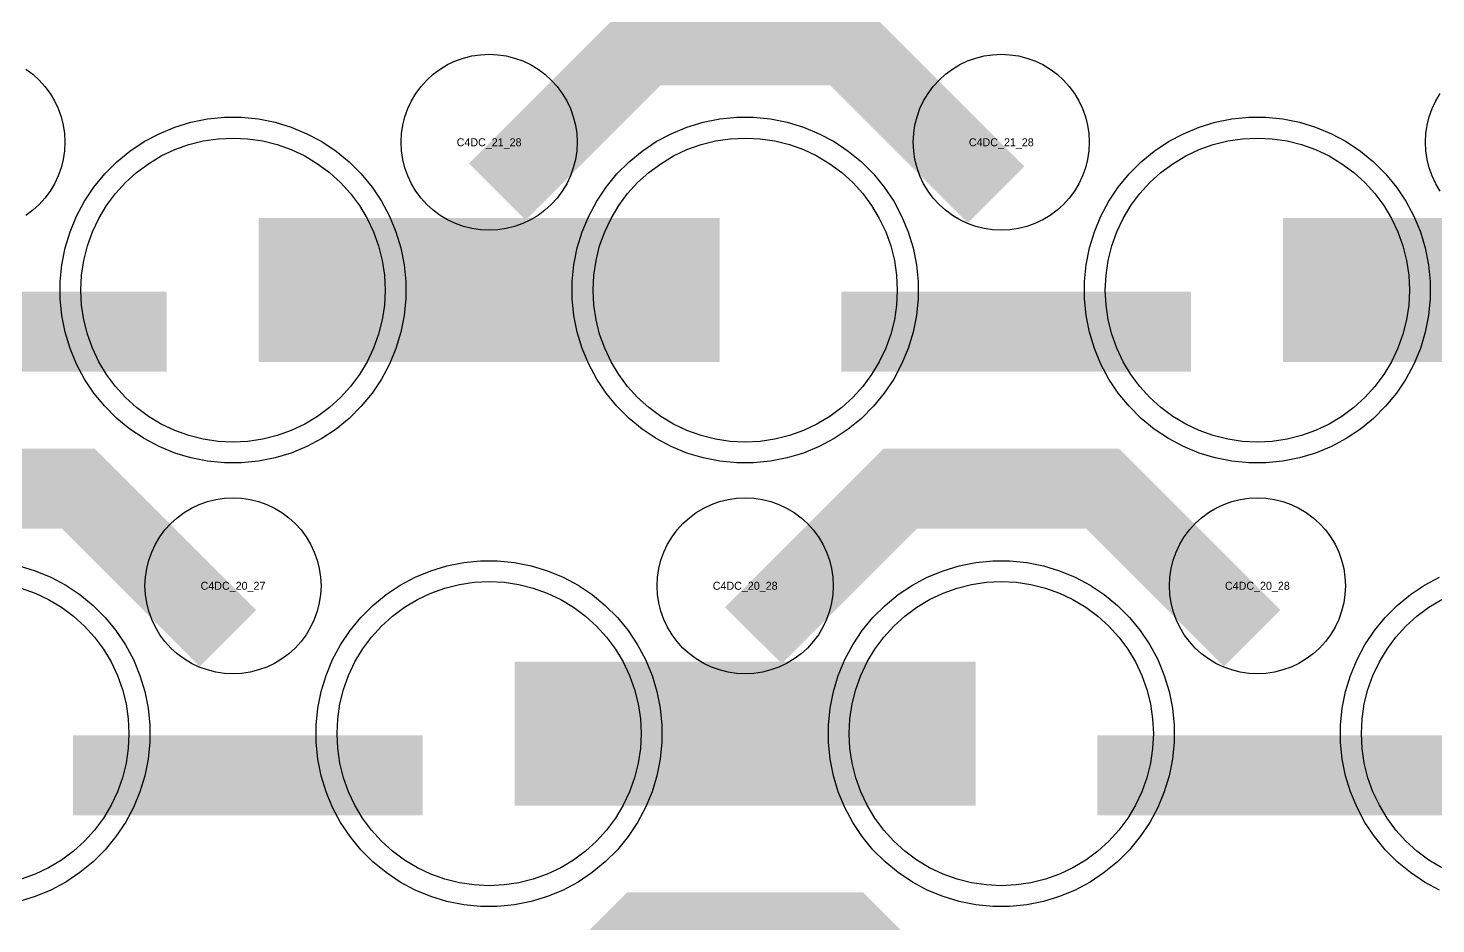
# Model space of a CAD drawing. Extents: x -11880 to 11880, y -14992 to 14992.
# Drawn here: x -3184 to -2744.2, y -12127.7 to -11847.9 of the extents above; entities that cross this region are included whole.
import ezdxf
from ezdxf.enums import TextEntityAlignment as Align

# ---------------------------------------------------------------- set-up
doc = ezdxf.new("R2010")
doc.units = 0
doc.header["$MEASUREMENT"] = 0
for name, color, linetype in [('GDS_775_DT_237', 138, 'CONTINUOUS'), ('RDL1_FS', 34, 'CONTINUOUS'), ('RDL_BS', 160, 'CONTINUOUS')]:
    doc.layers.add(name, color=color, linetype=linetype)

msp = doc.modelspace()

# ---------------------------------------------------------------- linework, layer by layer
at = {"layer": 'RDL1_FS'}
for points in [[(-3120, -11977.229), (-3124.657, -11977), (-3129.268, -11976.316), (-3133.791, -11975.184), (-3138.181, -11973.612), (-3142.395, -11971.62), (-3146.395, -11969.222), (-3150.14, -11966.444), (-3153.594, -11963.314), (-3156.724, -11959.86), (-3159.502, -11956.115), (-3161.9, -11952.115), (-3163.892, -11947.901), (-3165.464, -11943.511), (-3166.596, -11938.988), (-3167.28, -11934.377), (-3167.509, -11929.72), (-3167.28, -11925.063), (-3166.596, -11920.452), (-3165.464, -11915.929), (-3163.892, -11911.539), (-3161.9, -11907.325), (-3159.502, -11903.325), (-3156.724, -11899.58), (-3153.594, -11896.126), (-3150.14, -11892.996), (-3146.395, -11890.218), (-3142.395, -11887.82), (-3138.181, -11885.828), (-3133.791, -11884.256), (-3129.268, -11883.124), (-3124.657, -11882.44), (-3120, -11882.211), (-3115.343, -11882.44), (-3110.732, -11883.124), (-3106.209, -11884.256), (-3101.819, -11885.828), (-3097.605, -11887.82), (-3093.605, -11890.218), (-3089.86, -11892.996), (-3086.406, -11896.126), (-3083.276, -11899.58), (-3080.498, -11903.325), (-3078.1, -11907.325), (-3076.108, -11911.539), (-3074.536, -11915.929), (-3073.404, -11920.452), (-3072.72, -11925.063), (-3072.491, -11929.72), (-3072.72, -11934.377), (-3073.404, -11938.988), (-3074.536, -11943.511), (-3076.108, -11947.901), (-3078.1, -11952.115), (-3080.498, -11956.115), (-3083.276, -11959.86), (-3086.406, -11963.314), (-3089.86, -11966.444), (-3093.605, -11969.222), (-3097.605, -11971.62), (-3101.819, -11973.612), (-3106.209, -11975.184), (-3110.732, -11976.316), (-3115.343, -11977)], [(-2960, -11977.229), (-2964.657, -11977), (-2969.268, -11976.316), (-2973.791, -11975.184), (-2978.181, -11973.612), (-2982.395, -11971.62), (-2986.395, -11969.222), (-2990.14, -11966.444), (-2993.594, -11963.314), (-2996.724, -11959.86), (-2999.502, -11956.115), (-3001.9, -11952.115), (-3003.892, -11947.901), (-3005.464, -11943.511), (-3006.596, -11938.988), (-3007.28, -11934.377), (-3007.509, -11929.72), (-3007.28, -11925.063), (-3006.596, -11920.452), (-3005.464, -11915.929), (-3003.892, -11911.539), (-3001.9, -11907.325), (-2999.502, -11903.325), (-2996.724, -11899.58), (-2993.594, -11896.126), (-2990.14, -11892.996), (-2986.395, -11890.218), (-2982.395, -11887.82), (-2978.181, -11885.828), (-2973.791, -11884.256), (-2969.268, -11883.124), (-2964.657, -11882.44), (-2960, -11882.211), (-2955.343, -11882.44), (-2950.732, -11883.124), (-2946.209, -11884.256), (-2941.819, -11885.828), (-2937.605, -11887.82), (-2933.605, -11890.218), (-2929.86, -11892.996), (-2926.406, -11896.126), (-2923.276, -11899.58), (-2920.498, -11903.325), (-2918.1, -11907.325), (-2916.108, -11911.539), (-2914.536, -11915.929), (-2913.404, -11920.452), (-2912.72, -11925.063), (-2912.491, -11929.72), (-2912.72, -11934.377), (-2913.404, -11938.988), (-2914.536, -11943.511), (-2916.108, -11947.901), (-2918.1, -11952.115), (-2920.498, -11956.115), (-2923.276, -11959.86), (-2926.406, -11963.314), (-2929.86, -11966.444), (-2933.605, -11969.222), (-2937.605, -11971.62), (-2941.819, -11973.612), (-2946.209, -11975.184), (-2950.732, -11976.316), (-2955.343, -11977)], [(-2800, -11977.229), (-2804.657, -11977), (-2809.268, -11976.316), (-2813.791, -11975.184), (-2818.181, -11973.612), (-2822.395, -11971.62), (-2826.395, -11969.222), (-2830.14, -11966.444), (-2833.594, -11963.314), (-2836.724, -11959.86), (-2839.502, -11956.115), (-2841.9, -11952.115), (-2843.892, -11947.901), (-2845.464, -11943.511), (-2846.596, -11938.988), (-2847.28, -11934.377), (-2847.509, -11929.72), (-2847.28, -11925.063), (-2846.596, -11920.452), (-2845.464, -11915.929), (-2843.892, -11911.539), (-2841.9, -11907.325), (-2839.502, -11903.325), (-2836.724, -11899.58), (-2833.594, -11896.126), (-2830.14, -11892.996), (-2826.395, -11890.218), (-2822.395, -11887.82), (-2818.181, -11885.828), (-2813.791, -11884.256), (-2809.268, -11883.124), (-2804.657, -11882.44), (-2800, -11882.211), (-2795.343, -11882.44), (-2790.732, -11883.124), (-2786.209, -11884.256), (-2781.819, -11885.828), (-2777.605, -11887.82), (-2773.605, -11890.218), (-2769.86, -11892.996), (-2766.406, -11896.126), (-2763.276, -11899.58), (-2760.498, -11903.325), (-2758.1, -11907.325), (-2756.108, -11911.539), (-2754.536, -11915.929), (-2753.404, -11920.452), (-2752.72, -11925.063), (-2752.491, -11929.72), (-2752.72, -11934.377), (-2753.404, -11938.988), (-2754.536, -11943.511), (-2756.108, -11947.901), (-2758.1, -11952.115), (-2760.498, -11956.115), (-2763.276, -11959.86), (-2766.406, -11963.314), (-2769.86, -11966.444), (-2773.605, -11969.222), (-2777.605, -11971.62), (-2781.819, -11973.612), (-2786.209, -11975.184), (-2790.732, -11976.316), (-2795.343, -11977)]]:
    msp.add_lwpolyline(points, close=True, dxfattribs=at)
for points in [[(-3111.998, -11929.72, 45, 45, 0), (-3039.998, -11929.72, 45, 45, 0)], [(-3039.998, -11929.72, 45, 45, 0), (-2967.998, -11929.72, 45, 45, 0)], [(-2791.998, -11929.72, 45, 45, 0), (-2719.998, -11929.72, 45, 45, 0)]]:
    msp.add_lwpolyline(points, format="xyseb", dxfattribs=at)
at = {"layer": 'RDL1_FS', "color": 240, "true_color": 0xed1f24}
for points in [[(-3040, -12115.794), (-3044.657, -12115.565), (-3049.268, -12114.881), (-3053.791, -12113.749), (-3058.181, -12112.177), (-3062.395, -12110.185), (-3066.395, -12107.787), (-3070.14, -12105.009), (-3073.594, -12101.879), (-3076.724, -12098.425), (-3079.502, -12094.68), (-3081.9, -12090.68), (-3083.892, -12086.466), (-3085.464, -12082.076), (-3086.596, -12077.553), (-3087.28, -12072.942), (-3087.509, -12068.285), (-3087.28, -12063.628), (-3086.596, -12059.017), (-3085.464, -12054.494), (-3083.892, -12050.104), (-3081.9, -12045.89), (-3079.502, -12041.89), (-3076.724, -12038.145), (-3073.594, -12034.691), (-3070.14, -12031.561), (-3066.395, -12028.783), (-3062.395, -12026.385), (-3058.181, -12024.393), (-3053.791, -12022.821), (-3049.268, -12021.689), (-3044.657, -12021.005), (-3040, -12020.776), (-3035.343, -12021.005), (-3030.732, -12021.689), (-3026.209, -12022.821), (-3021.819, -12024.393), (-3017.605, -12026.385), (-3013.605, -12028.783), (-3009.86, -12031.561), (-3006.406, -12034.691), (-3003.276, -12038.145), (-3000.498, -12041.89), (-2998.1, -12045.89), (-2996.108, -12050.104), (-2994.536, -12054.494), (-2993.404, -12059.017), (-2992.72, -12063.628), (-2992.491, -12068.285), (-2992.72, -12072.942), (-2993.404, -12077.553), (-2994.536, -12082.076), (-2996.108, -12086.466), (-2998.1, -12090.68), (-3000.498, -12094.68), (-3003.276, -12098.425), (-3006.406, -12101.879), (-3009.86, -12105.009), (-3013.605, -12107.787), (-3017.605, -12110.185), (-3021.819, -12112.177), (-3026.209, -12113.749), (-3030.732, -12114.881), (-3035.343, -12115.565)], [(-2880, -12115.794), (-2884.657, -12115.565), (-2889.268, -12114.881), (-2893.791, -12113.749), (-2898.181, -12112.177), (-2902.395, -12110.185), (-2906.395, -12107.787), (-2910.14, -12105.009), (-2913.594, -12101.879), (-2916.724, -12098.425), (-2919.502, -12094.68), (-2921.9, -12090.68), (-2923.892, -12086.466), (-2925.464, -12082.076), (-2926.596, -12077.553), (-2927.28, -12072.942), (-2927.509, -12068.285), (-2927.28, -12063.628), (-2926.596, -12059.017), (-2925.464, -12054.494), (-2923.892, -12050.104), (-2921.9, -12045.89), (-2919.502, -12041.89), (-2916.724, -12038.145), (-2913.594, -12034.691), (-2910.14, -12031.561), (-2906.395, -12028.783), (-2902.395, -12026.385), (-2898.181, -12024.393), (-2893.791, -12022.821), (-2889.268, -12021.689), (-2884.657, -12021.005), (-2880, -12020.776), (-2875.343, -12021.005), (-2870.732, -12021.689), (-2866.209, -12022.821), (-2861.819, -12024.393), (-2857.605, -12026.385), (-2853.605, -12028.783), (-2849.86, -12031.561), (-2846.406, -12034.691), (-2843.276, -12038.145), (-2840.498, -12041.89), (-2838.1, -12045.89), (-2836.108, -12050.104), (-2834.536, -12054.494), (-2833.404, -12059.017), (-2832.72, -12063.628), (-2832.491, -12068.285), (-2832.72, -12072.942), (-2833.404, -12077.553), (-2834.536, -12082.076), (-2836.108, -12086.466), (-2838.1, -12090.68), (-2840.498, -12094.68), (-2843.276, -12098.425), (-2846.406, -12101.879), (-2849.86, -12105.009), (-2853.605, -12107.787), (-2857.605, -12110.185), (-2861.819, -12112.177), (-2866.209, -12113.749), (-2870.732, -12114.881), (-2875.343, -12115.565)]]:
    msp.add_lwpolyline(points, close=True, dxfattribs=at)
for points in [[(-3186.209, -12022.821), (-3181.819, -12024.393), (-3177.605, -12026.385), (-3173.605, -12028.783), (-3169.86, -12031.561), (-3166.406, -12034.691), (-3163.276, -12038.145), (-3160.498, -12041.89), (-3158.1, -12045.89), (-3156.108, -12050.104), (-3154.536, -12054.494), (-3153.404, -12059.017), (-3152.72, -12063.628), (-3152.491, -12068.285), (-3152.72, -12072.942), (-3153.404, -12077.553), (-3154.536, -12082.076), (-3156.108, -12086.466), (-3158.1, -12090.68), (-3160.498, -12094.68), (-3163.276, -12098.425), (-3166.406, -12101.879), (-3169.86, -12105.009), (-3173.605, -12107.787), (-3177.605, -12110.185), (-3181.819, -12112.177), (-3186.209, -12113.749)], [(-2742.395, -12110.185), (-2746.395, -12107.787), (-2750.14, -12105.009), (-2753.594, -12101.879), (-2756.724, -12098.425), (-2759.502, -12094.68), (-2761.9, -12090.68), (-2763.892, -12086.466), (-2765.464, -12082.076), (-2766.596, -12077.553), (-2767.28, -12072.942), (-2767.509, -12068.285), (-2767.28, -12063.628), (-2766.596, -12059.017), (-2765.464, -12054.494), (-2763.892, -12050.104), (-2761.9, -12045.89), (-2759.502, -12041.89), (-2756.724, -12038.145), (-2753.594, -12034.691), (-2750.14, -12031.561), (-2746.395, -12028.783), (-2742.395, -12026.385)]]:
    msp.add_lwpolyline(points, dxfattribs=at)
for points in [[(-3031.998, -12068.285, 45, 45, 0), (-2959.998, -12068.285, 45, 45, 0)], [(-2959.998, -12068.285, 45, 45, 0), (-2887.998, -12068.285, 45, 45, 0)]]:
    msp.add_lwpolyline(points, format="xyseb", dxfattribs=at)
at = {"layer": 'RDL_BS'}
for points in [[(-3037.438, -11899.034, 25, 25, 0), (-2991.623, -11853.219, 25, 25, 0), (-2958.07, -11853.219, 25, 25, 0)], [(-2881.599, -11899.933, 25, 25, 0), (-2928.313, -11853.219, 25, 25, 0), (-2958.071, -11853.219, 25, 25, 0)], [(-3249.984, -11942.733, 25, 25, 0), (-3140.719, -11942.733, 25, 25, 0)], [(-2929.984, -11942.733, 25, 25, 0), (-2820.719, -11942.733, 25, 25, 0)], [(-3121.599, -12038.498, 25, 25, 0), (-3168.313, -11991.784, 25, 25, 0), (-3198.071, -11991.784, 25, 25, 0)], [(-2957.438, -12037.599, 25, 25, 0), (-2911.623, -11991.784, 25, 25, 0), (-2878.07, -11991.784, 25, 25, 0)], [(-2801.599, -12038.498, 25, 25, 0), (-2848.313, -11991.784, 25, 25, 0), (-2878.071, -11991.784, 25, 25, 0)], [(-3037.438, -12176.159, 25, 25, 0), (-2991.623, -12130.344, 25, 25, 0), (-2958.07, -12130.344, 25, 25, 0)], [(-2881.599, -12177.058, 25, 25, 0), (-2928.313, -12130.344, 25, 25, 0), (-2958.071, -12130.344, 25, 25, 0)]]:
    msp.add_lwpolyline(points, format="xyseb", dxfattribs=at)
for points in [[(-3040, -11911.026), (-3042.693, -11910.894), (-3045.365, -11910.498), (-3047.984, -11909.841), (-3050.519, -11908.934), (-3052.956, -11907.782), (-3055.28, -11906.389), (-3057.443, -11904.786), (-3059.442, -11902.974), (-3061.254, -11900.975), (-3062.857, -11898.812), (-3064.25, -11896.488), (-3065.402, -11894.051), (-3066.309, -11891.516), (-3066.966, -11888.897), (-3067.362, -11886.225), (-3067.494, -11883.532), (-3067.362, -11880.839), (-3066.966, -11878.167), (-3066.309, -11875.548), (-3065.402, -11873.013), (-3064.25, -11870.576), (-3062.857, -11868.252), (-3061.254, -11866.089), (-3059.442, -11864.09), (-3057.443, -11862.278), (-3055.28, -11860.675), (-3052.956, -11859.282), (-3050.519, -11858.13), (-3047.984, -11857.223), (-3045.365, -11856.566), (-3042.693, -11856.17), (-3040, -11856.038), (-3037.307, -11856.17), (-3034.635, -11856.566), (-3032.016, -11857.223), (-3029.481, -11858.13), (-3027.044, -11859.282), (-3024.72, -11860.675), (-3022.557, -11862.278), (-3020.558, -11864.09), (-3018.746, -11866.089), (-3017.143, -11868.252), (-3015.75, -11870.576), (-3014.598, -11873.013), (-3013.691, -11875.548), (-3013.034, -11878.167), (-3012.638, -11880.839), (-3012.506, -11883.532), (-3012.638, -11886.225), (-3013.034, -11888.897), (-3013.691, -11891.516), (-3014.598, -11894.051), (-3015.75, -11896.488), (-3017.143, -11898.812), (-3018.746, -11900.975), (-3020.558, -11902.974), (-3022.557, -11904.786), (-3024.72, -11906.389), (-3027.044, -11907.782), (-3029.481, -11908.934), (-3032.016, -11909.841), (-3034.635, -11910.498), (-3037.307, -11910.894)], [(-2880, -11911.026), (-2882.693, -11910.894), (-2885.365, -11910.498), (-2887.984, -11909.841), (-2890.519, -11908.934), (-2892.956, -11907.782), (-2895.28, -11906.389), (-2897.443, -11904.786), (-2899.442, -11902.974), (-2901.254, -11900.975), (-2902.857, -11898.812), (-2904.25, -11896.488), (-2905.402, -11894.051), (-2906.309, -11891.516), (-2906.966, -11888.897), (-2907.362, -11886.225), (-2907.494, -11883.532), (-2907.362, -11880.839), (-2906.966, -11878.167), (-2906.309, -11875.548), (-2905.402, -11873.013), (-2904.25, -11870.576), (-2902.857, -11868.252), (-2901.254, -11866.089), (-2899.442, -11864.09), (-2897.443, -11862.278), (-2895.28, -11860.675), (-2892.956, -11859.282), (-2890.519, -11858.13), (-2887.984, -11857.223), (-2885.365, -11856.566), (-2882.693, -11856.17), (-2880, -11856.038), (-2877.307, -11856.17), (-2874.635, -11856.566), (-2872.016, -11857.223), (-2869.481, -11858.13), (-2867.044, -11859.282), (-2864.72, -11860.675), (-2862.557, -11862.278), (-2860.558, -11864.09), (-2858.746, -11866.089), (-2857.143, -11868.252), (-2855.75, -11870.576), (-2854.598, -11873.013), (-2853.691, -11875.548), (-2853.034, -11878.167), (-2852.638, -11880.839), (-2852.506, -11883.532), (-2852.638, -11886.225), (-2853.034, -11888.897), (-2853.691, -11891.516), (-2854.598, -11894.051), (-2855.75, -11896.488), (-2857.143, -11898.812), (-2858.746, -11900.975), (-2860.558, -11902.974), (-2862.557, -11904.786), (-2864.72, -11906.389), (-2867.044, -11907.782), (-2869.481, -11908.934), (-2872.016, -11909.841), (-2874.635, -11910.498), (-2877.307, -11910.894)], [(-3122.644, -11983.72), (-3127.938, -11983.203), (-3133.165, -11982.157), (-3138.205, -11980.626), (-3143.115, -11978.595), (-3147.777, -11976.103), (-3152.191, -11973.156), (-3156.292, -11969.794), (-3160.074, -11966.012), (-3163.436, -11961.911), (-3166.383, -11957.497), (-3168.875, -11952.835), (-3170.906, -11947.925), (-3172.437, -11942.885), (-3173.483, -11937.658), (-3174, -11932.364), (-3174, -11927.076), (-3173.483, -11921.782), (-3172.437, -11916.555), (-3170.906, -11911.515), (-3168.875, -11906.605), (-3166.383, -11901.943), (-3163.436, -11897.529), (-3160.074, -11893.428), (-3156.292, -11889.646), (-3152.191, -11886.284), (-3147.777, -11883.337), (-3143.115, -11880.845), (-3138.205, -11878.814), (-3133.165, -11877.283), (-3127.938, -11876.237), (-3122.644, -11875.72), (-3117.356, -11875.72), (-3112.062, -11876.237), (-3106.835, -11877.283), (-3101.795, -11878.814), (-3096.885, -11880.845), (-3092.223, -11883.337), (-3087.809, -11886.284), (-3083.708, -11889.646), (-3079.926, -11893.428), (-3076.564, -11897.529), (-3073.617, -11901.943), (-3071.125, -11906.605), (-3069.094, -11911.515), (-3067.563, -11916.555), (-3066.517, -11921.782), (-3066, -11927.076), (-3066, -11932.364), (-3066.517, -11937.658), (-3067.563, -11942.885), (-3069.094, -11947.925), (-3071.125, -11952.835), (-3073.617, -11957.497), (-3076.564, -11961.911), (-3079.926, -11966.012), (-3083.708, -11969.794), (-3087.809, -11973.156), (-3092.223, -11976.103), (-3096.885, -11978.595), (-3101.795, -11980.626), (-3106.835, -11982.157), (-3112.062, -11983.203), (-3117.356, -11983.72)], [(-2962.644, -11983.72), (-2967.938, -11983.203), (-2973.165, -11982.157), (-2978.205, -11980.626), (-2983.115, -11978.595), (-2987.777, -11976.103), (-2992.191, -11973.156), (-2996.292, -11969.794), (-3000.074, -11966.012), (-3003.436, -11961.911), (-3006.383, -11957.497), (-3008.875, -11952.835), (-3010.906, -11947.925), (-3012.437, -11942.885), (-3013.483, -11937.658), (-3014, -11932.364), (-3014, -11927.076), (-3013.483, -11921.782), (-3012.437, -11916.555), (-3010.906, -11911.515), (-3008.875, -11906.605), (-3006.383, -11901.943), (-3003.436, -11897.529), (-3000.074, -11893.428), (-2996.292, -11889.646), (-2992.191, -11886.284), (-2987.777, -11883.337), (-2983.115, -11880.845), (-2978.205, -11878.814), (-2973.165, -11877.283), (-2967.938, -11876.237), (-2962.644, -11875.72), (-2957.356, -11875.72), (-2952.062, -11876.237), (-2946.835, -11877.283), (-2941.795, -11878.814), (-2936.885, -11880.845), (-2932.223, -11883.337), (-2927.809, -11886.284), (-2923.708, -11889.646), (-2919.926, -11893.428), (-2916.564, -11897.529), (-2913.617, -11901.943), (-2911.125, -11906.605), (-2909.094, -11911.515), (-2907.563, -11916.555), (-2906.517, -11921.782), (-2906, -11927.076), (-2906, -11932.364), (-2906.517, -11937.658), (-2907.563, -11942.885), (-2909.094, -11947.925), (-2911.125, -11952.835), (-2913.617, -11957.497), (-2916.564, -11961.911), (-2919.926, -11966.012), (-2923.708, -11969.794), (-2927.809, -11973.156), (-2932.223, -11976.103), (-2936.885, -11978.595), (-2941.795, -11980.626), (-2946.835, -11982.157), (-2952.062, -11983.203), (-2957.356, -11983.72)], [(-2802.644, -11983.72), (-2807.938, -11983.203), (-2813.165, -11982.157), (-2818.205, -11980.626), (-2823.115, -11978.595), (-2827.777, -11976.103), (-2832.191, -11973.156), (-2836.292, -11969.794), (-2840.074, -11966.012), (-2843.436, -11961.911), (-2846.383, -11957.497), (-2848.875, -11952.835), (-2850.906, -11947.925), (-2852.437, -11942.885), (-2853.483, -11937.658), (-2854, -11932.364), (-2854, -11927.076), (-2853.483, -11921.782), (-2852.437, -11916.555), (-2850.906, -11911.515), (-2848.875, -11906.605), (-2846.383, -11901.943), (-2843.436, -11897.529), (-2840.074, -11893.428), (-2836.292, -11889.646), (-2832.191, -11886.284), (-2827.777, -11883.337), (-2823.115, -11880.845), (-2818.205, -11878.814), (-2813.165, -11877.283), (-2807.938, -11876.237), (-2802.644, -11875.72), (-2797.356, -11875.72), (-2792.062, -11876.237), (-2786.835, -11877.283), (-2781.795, -11878.814), (-2776.885, -11880.845), (-2772.223, -11883.337), (-2767.809, -11886.284), (-2763.708, -11889.646), (-2759.926, -11893.428), (-2756.564, -11897.529), (-2753.617, -11901.943), (-2751.125, -11906.605), (-2749.094, -11911.515), (-2747.563, -11916.555), (-2746.517, -11921.782), (-2746, -11927.076), (-2746, -11932.364), (-2746.517, -11937.658), (-2747.563, -11942.885), (-2749.094, -11947.925), (-2751.125, -11952.835), (-2753.617, -11957.497), (-2756.564, -11961.911), (-2759.926, -11966.012), (-2763.708, -11969.794), (-2767.809, -11973.156), (-2772.223, -11976.103), (-2776.885, -11978.595), (-2781.795, -11980.626), (-2786.835, -11982.157), (-2792.062, -11983.203), (-2797.356, -11983.72)], [(-3120, -12049.591), (-3122.693, -12049.459), (-3125.365, -12049.063), (-3127.984, -12048.406), (-3130.519, -12047.499), (-3132.956, -12046.347), (-3135.28, -12044.954), (-3137.443, -12043.351), (-3139.442, -12041.539), (-3141.254, -12039.54), (-3142.857, -12037.377), (-3144.25, -12035.053), (-3145.402, -12032.616), (-3146.309, -12030.081), (-3146.966, -12027.462), (-3147.362, -12024.79), (-3147.494, -12022.097), (-3147.362, -12019.404), (-3146.966, -12016.732), (-3146.309, -12014.113), (-3145.402, -12011.578), (-3144.25, -12009.141), (-3142.857, -12006.817), (-3141.254, -12004.654), (-3139.442, -12002.655), (-3137.443, -12000.843), (-3135.28, -11999.24), (-3132.956, -11997.847), (-3130.519, -11996.695), (-3127.984, -11995.788), (-3125.365, -11995.131), (-3122.693, -11994.735), (-3120, -11994.603), (-3117.307, -11994.735), (-3114.635, -11995.131), (-3112.016, -11995.788), (-3109.481, -11996.695), (-3107.044, -11997.847), (-3104.72, -11999.24), (-3102.557, -12000.843), (-3100.558, -12002.655), (-3098.746, -12004.654), (-3097.143, -12006.817), (-3095.75, -12009.141), (-3094.598, -12011.578), (-3093.691, -12014.113), (-3093.034, -12016.732), (-3092.638, -12019.404), (-3092.506, -12022.097), (-3092.638, -12024.79), (-3093.034, -12027.462), (-3093.691, -12030.081), (-3094.598, -12032.616), (-3095.75, -12035.053), (-3097.143, -12037.377), (-3098.746, -12039.54), (-3100.558, -12041.539), (-3102.557, -12043.351), (-3104.72, -12044.954), (-3107.044, -12046.347), (-3109.481, -12047.499), (-3112.016, -12048.406), (-3114.635, -12049.063), (-3117.307, -12049.459)], [(-2960, -12049.591), (-2962.693, -12049.459), (-2965.365, -12049.063), (-2967.984, -12048.406), (-2970.519, -12047.499), (-2972.956, -12046.347), (-2975.28, -12044.954), (-2977.443, -12043.351), (-2979.442, -12041.539), (-2981.254, -12039.54), (-2982.857, -12037.377), (-2984.25, -12035.053), (-2985.402, -12032.616), (-2986.309, -12030.081), (-2986.966, -12027.462), (-2987.362, -12024.79), (-2987.494, -12022.097), (-2987.362, -12019.404), (-2986.966, -12016.732), (-2986.309, -12014.113), (-2985.402, -12011.578), (-2984.25, -12009.141), (-2982.857, -12006.817), (-2981.254, -12004.654), (-2979.442, -12002.655), (-2977.443, -12000.843), (-2975.28, -11999.24), (-2972.956, -11997.847), (-2970.519, -11996.695), (-2967.984, -11995.788), (-2965.365, -11995.131), (-2962.693, -11994.735), (-2960, -11994.603), (-2957.307, -11994.735), (-2954.635, -11995.131), (-2952.016, -11995.788), (-2949.481, -11996.695), (-2947.044, -11997.847), (-2944.72, -11999.24), (-2942.557, -12000.843), (-2940.558, -12002.655), (-2938.746, -12004.654), (-2937.143, -12006.817), (-2935.75, -12009.141), (-2934.598, -12011.578), (-2933.691, -12014.113), (-2933.034, -12016.732), (-2932.638, -12019.404), (-2932.506, -12022.097), (-2932.638, -12024.79), (-2933.034, -12027.462), (-2933.691, -12030.081), (-2934.598, -12032.616), (-2935.75, -12035.053), (-2937.143, -12037.377), (-2938.746, -12039.54), (-2940.558, -12041.539), (-2942.557, -12043.351), (-2944.72, -12044.954), (-2947.044, -12046.347), (-2949.481, -12047.499), (-2952.016, -12048.406), (-2954.635, -12049.063), (-2957.307, -12049.459)], [(-2800, -12049.591), (-2802.693, -12049.459), (-2805.365, -12049.063), (-2807.984, -12048.406), (-2810.519, -12047.499), (-2812.956, -12046.347), (-2815.28, -12044.954), (-2817.443, -12043.351), (-2819.442, -12041.539), (-2821.254, -12039.54), (-2822.857, -12037.377), (-2824.25, -12035.053), (-2825.402, -12032.616), (-2826.309, -12030.081), (-2826.966, -12027.462), (-2827.362, -12024.79), (-2827.494, -12022.097), (-2827.362, -12019.404), (-2826.966, -12016.732), (-2826.309, -12014.113), (-2825.402, -12011.578), (-2824.25, -12009.141), (-2822.857, -12006.817), (-2821.254, -12004.654), (-2819.442, -12002.655), (-2817.443, -12000.843), (-2815.28, -11999.24), (-2812.956, -11997.847), (-2810.519, -11996.695), (-2807.984, -11995.788), (-2805.365, -11995.131), (-2802.693, -11994.735), (-2800, -11994.603), (-2797.307, -11994.735), (-2794.635, -11995.131), (-2792.016, -11995.788), (-2789.481, -11996.695), (-2787.044, -11997.847), (-2784.72, -11999.24), (-2782.557, -12000.843), (-2780.558, -12002.655), (-2778.746, -12004.654), (-2777.143, -12006.817), (-2775.75, -12009.141), (-2774.598, -12011.578), (-2773.691, -12014.113), (-2773.034, -12016.732), (-2772.638, -12019.404), (-2772.506, -12022.097), (-2772.638, -12024.79), (-2773.034, -12027.462), (-2773.691, -12030.081), (-2774.598, -12032.616), (-2775.75, -12035.053), (-2777.143, -12037.377), (-2778.746, -12039.54), (-2780.558, -12041.539), (-2782.557, -12043.351), (-2784.72, -12044.954), (-2787.044, -12046.347), (-2789.481, -12047.499), (-2792.016, -12048.406), (-2794.635, -12049.063), (-2797.307, -12049.459)]]:
    msp.add_lwpolyline(points, close=True, dxfattribs=at)
for points in [[(-3184.72, -11860.675), (-3182.557, -11862.278), (-3180.558, -11864.09), (-3178.746, -11866.089), (-3177.143, -11868.252), (-3175.75, -11870.576), (-3174.598, -11873.013), (-3173.691, -11875.548), (-3173.034, -11878.167), (-3172.638, -11880.839), (-3172.506, -11883.532), (-3172.638, -11886.225), (-3173.034, -11888.897), (-3173.691, -11891.516), (-3174.598, -11894.051), (-3175.75, -11896.488), (-3177.143, -11898.812), (-3178.746, -11900.975), (-3180.558, -11902.974), (-3182.557, -11904.786), (-3184.72, -11906.389)], [(-2742.857, -11898.812), (-2744.25, -11896.488), (-2745.402, -11894.051), (-2746.309, -11891.516), (-2746.966, -11888.897), (-2747.362, -11886.225), (-2747.494, -11883.532), (-2747.362, -11880.839), (-2746.966, -11878.167), (-2746.309, -11875.548), (-2745.402, -11873.013), (-2744.25, -11870.576), (-2742.857, -11868.252)]]:
    msp.add_lwpolyline(points, dxfattribs=at)
at = {"layer": 'RDL_BS', "color": 240, "true_color": 0xed1f24}
for points in [[(-3186.835, -12015.848), (-3181.795, -12017.379), (-3176.885, -12019.41), (-3172.223, -12021.902), (-3167.809, -12024.849), (-3163.708, -12028.211), (-3159.926, -12031.993), (-3156.564, -12036.094), (-3153.617, -12040.508), (-3151.125, -12045.17), (-3149.094, -12050.08), (-3147.563, -12055.12), (-3146.517, -12060.347), (-3146, -12065.641), (-3146, -12070.929), (-3146.517, -12076.223), (-3147.563, -12081.45), (-3149.094, -12086.49), (-3151.125, -12091.4), (-3153.617, -12096.062), (-3156.564, -12100.476), (-3159.926, -12104.577), (-3163.708, -12108.359), (-3167.809, -12111.721), (-3172.223, -12114.668), (-3176.885, -12117.16), (-3181.795, -12119.191), (-3186.835, -12120.722)], [(-2743.115, -12117.16), (-2747.777, -12114.668), (-2752.191, -12111.721), (-2756.292, -12108.359), (-2760.074, -12104.577), (-2763.436, -12100.476), (-2766.383, -12096.062), (-2768.875, -12091.4), (-2770.906, -12086.49), (-2772.437, -12081.45), (-2773.483, -12076.223), (-2774, -12070.929), (-2774, -12065.641), (-2773.483, -12060.347), (-2772.437, -12055.12), (-2770.906, -12050.08), (-2768.875, -12045.17), (-2766.383, -12040.508), (-2763.436, -12036.094), (-2760.074, -12031.993), (-2756.292, -12028.211), (-2752.191, -12024.849), (-2747.777, -12021.902), (-2743.115, -12019.41)]]:
    msp.add_lwpolyline(points, dxfattribs=at)
for points in [[(-3042.644, -12122.285), (-3047.938, -12121.768), (-3053.165, -12120.722), (-3058.205, -12119.191), (-3063.115, -12117.16), (-3067.777, -12114.668), (-3072.191, -12111.721), (-3076.292, -12108.359), (-3080.074, -12104.577), (-3083.436, -12100.476), (-3086.383, -12096.062), (-3088.875, -12091.4), (-3090.906, -12086.49), (-3092.437, -12081.45), (-3093.483, -12076.223), (-3094, -12070.929), (-3094, -12065.641), (-3093.483, -12060.347), (-3092.437, -12055.12), (-3090.906, -12050.08), (-3088.875, -12045.17), (-3086.383, -12040.508), (-3083.436, -12036.094), (-3080.074, -12031.993), (-3076.292, -12028.211), (-3072.191, -12024.849), (-3067.777, -12021.902), (-3063.115, -12019.41), (-3058.205, -12017.379), (-3053.165, -12015.848), (-3047.938, -12014.802), (-3042.644, -12014.285), (-3037.356, -12014.285), (-3032.062, -12014.802), (-3026.835, -12015.848), (-3021.795, -12017.379), (-3016.885, -12019.41), (-3012.223, -12021.902), (-3007.809, -12024.849), (-3003.708, -12028.211), (-2999.926, -12031.993), (-2996.564, -12036.094), (-2993.617, -12040.508), (-2991.125, -12045.17), (-2989.094, -12050.08), (-2987.563, -12055.12), (-2986.517, -12060.347), (-2986, -12065.641), (-2986, -12070.929), (-2986.517, -12076.223), (-2987.563, -12081.45), (-2989.094, -12086.49), (-2991.125, -12091.4), (-2993.617, -12096.062), (-2996.564, -12100.476), (-2999.926, -12104.577), (-3003.708, -12108.359), (-3007.809, -12111.721), (-3012.223, -12114.668), (-3016.885, -12117.16), (-3021.795, -12119.191), (-3026.835, -12120.722), (-3032.062, -12121.768), (-3037.356, -12122.285)], [(-2882.644, -12122.285), (-2887.938, -12121.768), (-2893.165, -12120.722), (-2898.205, -12119.191), (-2903.115, -12117.16), (-2907.777, -12114.668), (-2912.191, -12111.721), (-2916.292, -12108.359), (-2920.074, -12104.577), (-2923.436, -12100.476), (-2926.383, -12096.062), (-2928.875, -12091.4), (-2930.906, -12086.49), (-2932.437, -12081.45), (-2933.483, -12076.223), (-2934, -12070.929), (-2934, -12065.641), (-2933.483, -12060.347), (-2932.437, -12055.12), (-2930.906, -12050.08), (-2928.875, -12045.17), (-2926.383, -12040.508), (-2923.436, -12036.094), (-2920.074, -12031.993), (-2916.292, -12028.211), (-2912.191, -12024.849), (-2907.777, -12021.902), (-2903.115, -12019.41), (-2898.205, -12017.379), (-2893.165, -12015.848), (-2887.938, -12014.802), (-2882.644, -12014.285), (-2877.356, -12014.285), (-2872.062, -12014.802), (-2866.835, -12015.848), (-2861.795, -12017.379), (-2856.885, -12019.41), (-2852.223, -12021.902), (-2847.809, -12024.849), (-2843.708, -12028.211), (-2839.926, -12031.993), (-2836.564, -12036.094), (-2833.617, -12040.508), (-2831.125, -12045.17), (-2829.094, -12050.08), (-2827.563, -12055.12), (-2826.517, -12060.347), (-2826, -12065.641), (-2826, -12070.929), (-2826.517, -12076.223), (-2827.563, -12081.45), (-2829.094, -12086.49), (-2831.125, -12091.4), (-2833.617, -12096.062), (-2836.564, -12100.476), (-2839.926, -12104.577), (-2843.708, -12108.359), (-2847.809, -12111.721), (-2852.223, -12114.668), (-2856.885, -12117.16), (-2861.795, -12119.191), (-2866.835, -12120.722), (-2872.062, -12121.768), (-2877.356, -12122.285)]]:
    msp.add_lwpolyline(points, close=True, dxfattribs=at)
for points in [[(-3169.984, -12081.298, 25, 25, 0), (-3060.719, -12081.298, 25, 25, 0)], [(-2849.984, -12081.298, 25, 25, 0), (-2740.719, -12081.298, 25, 25, 0)]]:
    msp.add_lwpolyline(points, format="xyseb", dxfattribs=at)

# ---------------------------------------------------------------- texts
at = {"layer": 'GDS_775_DT_237'}
for s, p in [('C4DC_21_28', (-3040, -11883.532)), ('C4DC_21_28', (-3040, -11883.532)), ('C4DC_21_28', (-2880, -11883.532)), ('C4DC_21_28', (-2880, -11883.532)), ('C4DC_20_27', (-3120, -12022.097)), ('C4DC_20_27', (-3120, -12022.097)), ('C4DC_20_28', (-2960, -12022.097)), ('C4DC_20_28', (-2960, -12022.097)), ('C4DC_20_28', (-2800, -12022.097)), ('C4DC_20_28', (-2800, -12022.097))]:
    msp.add_text(s, height=2.5, dxfattribs=at).set_placement(p, align=Align.MIDDLE_CENTER)

doc.saveas('drawing.dxf')
